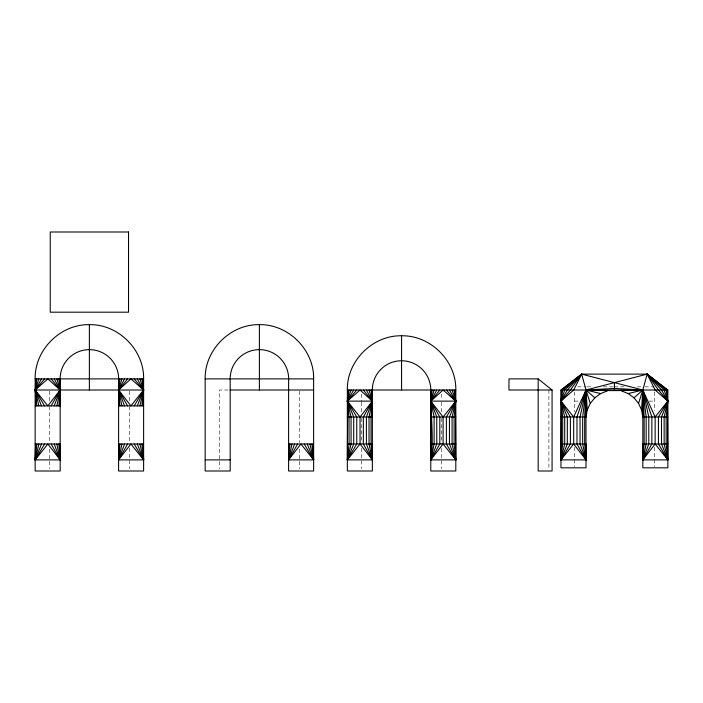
<?xml version="1.0" encoding="UTF-8"?>
<svg xmlns="http://www.w3.org/2000/svg" width="703" height="703" viewBox="0 0 703 703"><rect width="100%" height="100%" fill="white"/><g stroke="black" fill="none" stroke-linecap="round" stroke-linejoin="round"><path stroke-width="0.53" stroke-dasharray="3.52 2.64" d="M577.62 386.835L585.994 386.835M587.093 386.835L591.46 386.835M603.482 386.835L613.324 386.835M614.413 386.835L624.246 386.835M637.366 386.835L642.832 386.835M644.923 386.835L654.352 386.835M228.044 390.007L219.459 390.007L219.459 468.804M574.474 401.123L578.666 401.123M649.115 401.123L654.352 401.123M654.352 391.94L654.352 410.772M654.352 447.249L654.352 466.739M574.474 391.94L574.474 411.844M574.474 447.249L574.474 466.739M548.902 390.007L548.902 468.804M441.51 394.049L441.51 400.112M441.51 402.195L441.51 412.916M441.51 418.276L441.51 443.997M441.51 448.321L441.51 468.839M361.632 394.049L361.632 401.123M361.632 402.195L361.632 412.916M361.632 418.276L361.632 442.925M361.632 448.321L361.632 468.839M299.337 391.105L299.337 442.539M299.337 449.112L299.337 468.804M129.317 391.105L129.317 402.046M129.317 406.422L129.317 442.539M129.317 448.013L129.317 468.804M49.438 391.105L49.438 400.956M49.438 406.422L49.438 442.539M49.438 449.112L49.438 468.804"/><path stroke-width="1.05" d="M60.124 405.886L60.124 378.891A29.254 29.254 0 0 1 89.378 349.637A29.254 29.254 0 0 1 118.631 378.891L118.587 471.001L143.614 471.001L143.614 378.891C144.22 349.909 118.368 324.057 89.378 324.663C60.396 324.057 34.544 349.909 35.15 378.891L35.15 471.001L60.168 471.001L60.168 378.891M143.175 443.997L143.614 459.885L118.587 459.885L118.631 443.997L143.614 443.997M313.195 443.997L313.626 459.885L288.608 459.885L288.652 443.997M372.362 390.007L372.362 471.001L347.344 471.001L347.344 390.007C346.737 361.026 372.59 335.173 401.571 335.779C430.561 335.173 456.414 361.026 455.808 390.007L455.808 471.001L430.781 471.001L430.781 390.007A29.254 29.254 0 0 0 401.571 360.753A29.254 29.254 0 0 0 372.318 390.007L372.318 417.002L347.344 417.002M455.368 390.007L455.808 459.885L430.781 459.885L430.825 390.007M585.951 417.002L585.994 390.007L581.671 374.128L647.155 374.128L667.85 390.007L667.85 467.82L642.832 467.82L642.832 390.007L647.155 374.128L667.419 390.007L667.85 459.885L642.832 459.885L642.876 443.997M118.631 378.891L118.631 405.886L143.614 405.886M60.124 443.997L60.168 459.885L35.15 459.885L35.581 443.997M143.175 405.886L143.175 378.891M347.344 443.997L372.362 443.997L372.362 459.885L347.344 459.885L347.774 390.007M560.976 459.885L567.33 443.997L567.33 417.002L560.976 401.123L570.397 390.007L581.671 374.128L564.702 390.007L560.976 401.123L570.397 417.002L570.397 443.997L560.976 459.885L561.407 390.007L581.671 374.128L642.832 390.007L655.143 417.002L655.143 443.997L642.832 459.885L644.141 443.997L644.141 417.002L642.832 390.007L614.413 388.425L585.994 390.007L573.683 417.002L573.683 443.997L585.994 459.885L560.976 459.885L562.681 443.997L562.681 417.002L560.976 401.123L562.681 390.007L581.671 374.128L573.683 390.007L560.976 401.123L564.702 417.002L564.702 443.997L560.976 459.885L573.683 443.997M35.581 405.886L35.581 378.891M621.54 390.921L628.218 393.583L642.832 390.007L646.162 417.002L646.162 443.997L642.832 459.885L651.857 443.997L651.857 417.002L642.832 390.007C623.772 390.78 605.055 390.78 585.994 390.007L584.685 417.002L584.685 443.997L585.994 459.885L576.97 443.997L576.97 417.002L585.994 390.007L647.155 374.128L666.145 390.007L667.85 401.123L666.145 417.002L666.145 443.997L667.85 459.885L655.143 443.997M667.85 417.002L642.832 417.002L641.558 409.928L642.832 390.007L634.009 397.836L628.218 393.583M230.189 378.891L230.189 471.001L205.171 471.001L205.171 378.891C204.555 349.909 230.408 324.057 259.398 324.663C288.379 324.057 314.241 349.909 313.626 378.891L313.626 471.001L288.608 471.001L288.608 378.891M58.859 405.886L60.168 390.007L58.859 378.891M141.909 443.997L143.614 459.885L130.907 443.997L118.587 459.885L119.905 443.997M311.921 443.997L313.626 459.885L300.919 443.997L288.608 459.885L289.917 443.997M369.031 390.007L372.362 401.123L371.052 417.002L371.052 443.997L372.362 459.885L360.05 443.997L360.05 417.002L372.362 401.123L371.052 390.007M434.12 390.007L430.781 401.123L443.101 417.002L443.101 443.997L430.781 459.885C434.542 436.651 429.542 413.144 432.099 390.007M58.859 443.997L60.168 459.885L47.857 443.997L35.15 459.885L36.855 443.997M141.909 405.886L143.614 390.007L141.909 378.891M360.05 443.997L347.344 459.885L349.048 443.997L349.048 417.002L347.344 401.123L349.048 390.007M454.103 390.007L455.808 401.123L454.103 417.002L454.103 443.997L455.808 459.885L443.101 443.997M119.905 378.891L118.587 390.007L119.905 405.886M607.287 390.921L600.608 393.583L585.994 390.007L582.664 417.002L582.664 443.997L585.994 459.885L585.951 443.997M36.855 405.886L35.15 390.007L36.855 378.891M600.608 393.583L594.817 397.836L585.994 390.007L587.269 409.928L585.994 417.002L560.976 417.002M56.838 405.886L60.168 390.007L56.838 378.891M127.621 443.997L118.587 459.885L121.927 443.997M297.633 443.997L288.608 459.885L291.938 443.997M363.337 390.007L372.362 401.123L369.031 417.002L369.031 443.997L372.362 459.885L363.337 443.997L363.337 417.002L372.362 401.123L366.404 390.007M439.814 390.007L430.781 401.123L439.814 417.002L439.814 443.997L430.781 459.885L434.12 443.997L434.12 417.002L430.781 401.123L436.748 390.007M587.269 409.928L590.274 403.399L585.994 390.007L580.037 417.002L580.037 443.997L585.994 459.885M44.57 443.997L35.15 459.885L38.867 443.997M139.888 405.886L143.614 390.007L139.888 378.891M353.697 390.007L347.344 401.123L356.755 417.002L356.755 443.997L347.344 459.885L351.061 443.997L351.061 417.002L347.344 401.123L351.061 390.007M449.454 390.007L455.808 401.123L452.082 417.002L452.082 443.997L455.808 459.885L446.387 443.997L446.387 417.002L455.808 401.123L452.082 390.007M121.927 378.891L118.587 390.007L121.927 405.886M641.558 409.928L638.552 403.399L642.832 390.007L648.79 417.002L648.79 443.997L642.832 459.885M38.867 405.886L35.15 390.007L38.867 378.891M54.21 405.886L60.168 390.007L54.21 378.891M118.587 459.885L124.554 443.997M288.608 459.885L294.575 443.997M347.344 459.885L353.697 443.997L353.697 417.002L347.344 401.123L360.05 390.007L372.362 401.123L366.404 417.002L366.404 443.997L372.362 459.885M430.781 459.885L436.748 443.997L436.748 417.002L430.781 401.123L443.101 390.007L455.808 401.123L449.454 417.002L449.454 443.997L455.808 459.885M35.15 459.885L41.503 443.997M137.261 405.886L143.614 390.007L137.261 378.891M124.554 378.891L118.587 390.007L124.554 405.886M51.143 405.886L60.168 390.007L51.143 378.891M41.503 405.886L35.15 390.007L41.503 378.891M134.194 405.886L143.614 390.007L134.194 378.891M127.621 405.886L118.587 390.007L130.907 378.891L143.614 390.007L130.907 405.886L118.587 390.007L127.621 378.891M443.101 417.002L455.808 401.123L446.387 390.007M655.143 417.002L667.85 401.123L664.133 390.007L647.155 374.128L655.143 390.007L667.85 401.123L664.133 417.002L664.133 443.997L667.85 459.885L658.43 443.997L658.43 417.002L667.85 401.123L661.497 390.007L647.155 374.128L658.43 390.007L667.85 401.123L661.497 417.002L661.497 443.997L667.85 459.885M590.274 403.399L594.817 397.836M44.57 405.886L35.15 390.007L44.57 378.891M360.05 417.002L347.344 401.123L356.755 390.007M35.15 390.007L47.857 378.891L60.168 390.007L47.857 405.886L35.15 390.007L143.614 390.007M585.994 390.007L585.994 467.82L560.976 467.82L560.976 390.007L581.671 374.128L567.33 390.007L560.976 401.123L573.683 417.002M35.15 378.891L143.614 378.891M205.171 378.891L313.626 378.891M538.173 378.891L508.963 378.891L508.963 390.007L552.075 390.007L552.075 471.001L538.173 471.001L538.173 378.891L552.075 390.007M230.189 390.007L313.626 390.007M347.344 390.007L455.808 390.007M560.976 390.007L667.85 390.007M347.344 401.123L372.362 401.123M430.781 401.123L455.808 401.123M35.15 405.886L60.168 405.886M430.781 417.002L455.808 417.002M35.15 443.997L60.168 443.997M288.608 443.997L313.626 443.997M430.781 443.997L455.808 443.997M560.976 443.997L585.994 443.997M642.832 443.997L667.85 443.997M205.171 459.885L230.189 459.885M634.009 397.836L638.552 403.399M304.214 443.997L313.626 459.885L309.909 443.997M134.194 443.997L143.614 459.885L139.888 443.997M51.143 443.997L60.168 459.885L56.838 443.997M307.273 443.997L313.626 459.885M137.261 443.997L143.614 459.885M54.21 443.997L60.168 459.885M642.832 390.007L642.876 417.002M614.413 382.634L614.413 390.007M401.571 335.779L401.571 390.007M259.398 324.663L259.398 390.007M89.378 324.663L89.378 390.007M230.145 378.891A29.254 29.254 0 0 1 259.398 349.637A29.254 29.254 0 0 1 288.652 378.891M128.526 231.999L50.238 231.999L50.238 312.194L128.526 312.194L128.526 231.999"/></g></svg>
